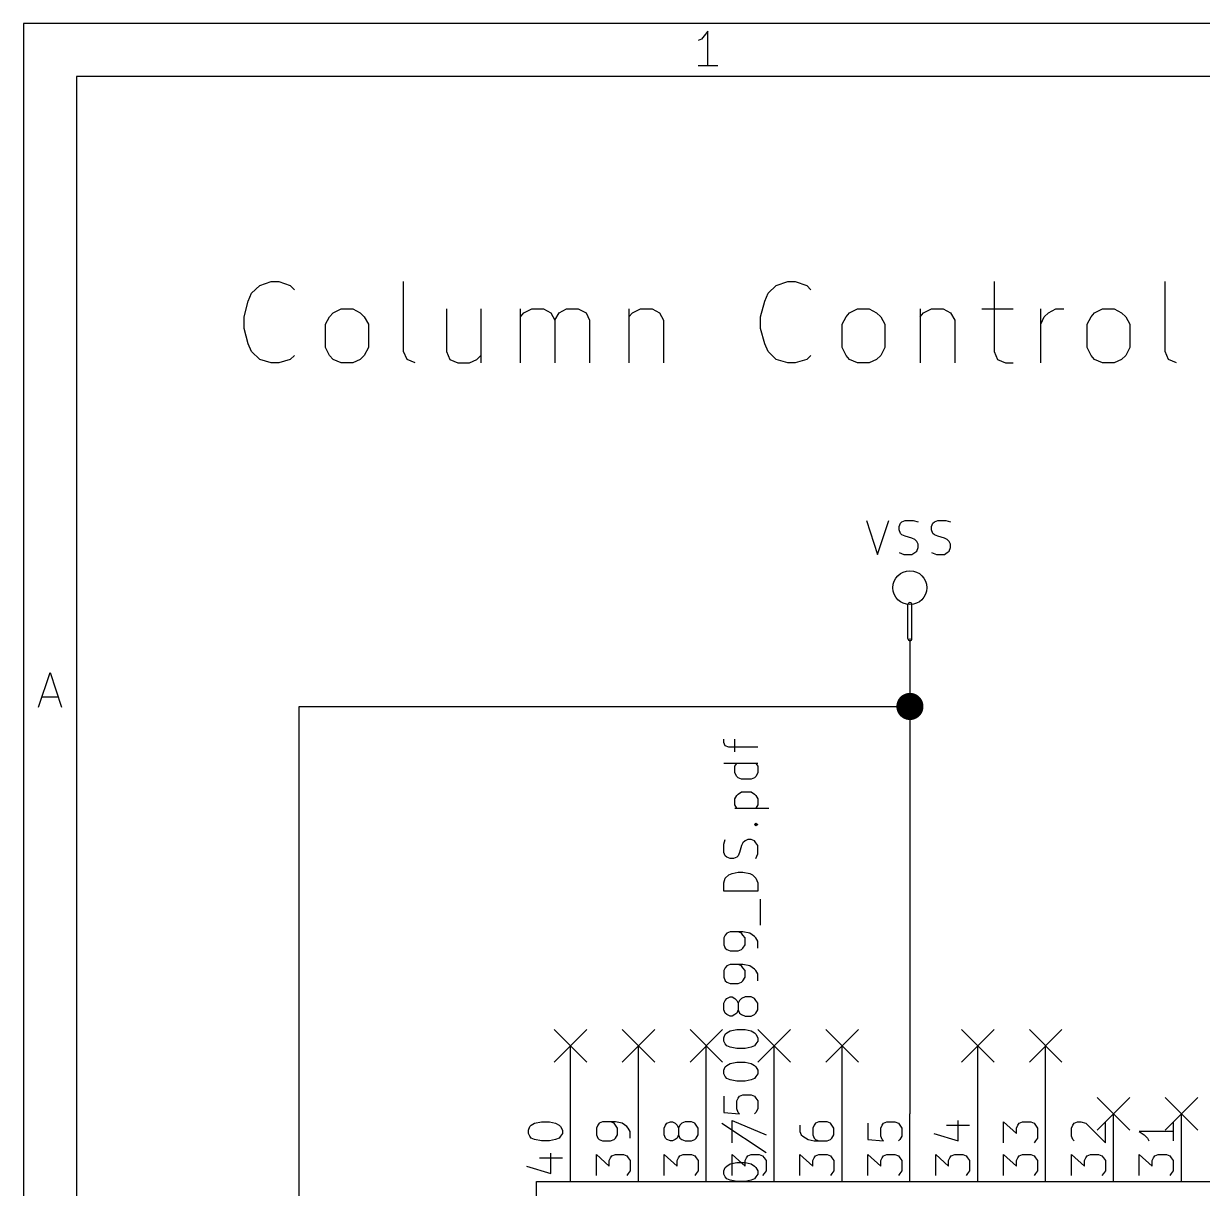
# Model space of a CAD drawing. Extents: x 10 to 287, y -200 to -10.
# Drawn here: x 10.01 to 54.13, y -53.59 to -10.01 of the extents above; entities that cross this region are included whole.
import ezdxf

# ---------------------------------------------------------------- set-up
doc = ezdxf.new("R2010")
doc.units = 0
doc.header["$MEASUREMENT"] = 0

msp = doc.modelspace()

# ---------------------------------------------------------------- linework, layer by layer
at = {"layer": 'Blue 2'}
for p, q in [((29.8704, -47.6504), (31.0896, -48.8696)), ((31.0896, -47.6504), (29.8704, -48.8696)), ((32.4104, -47.6504), (33.6296, -48.8696)), ((33.6296, -47.6504), (32.4104, -48.8696)), ((34.9504, -47.6504), (36.1696, -48.8696)), ((36.1696, -47.6504), (34.9504, -48.8696)), ((37.4904, -47.6504), (38.7096, -48.8696)), ((38.7096, -47.6504), (37.4904, -48.8696)), ((40.0304, -47.6504), (41.2496, -48.8696)), ((41.2496, -47.6504), (40.0304, -48.8696)), ((45.1104, -47.6504), (46.3296, -48.8696)), ((46.3296, -47.6504), (45.1104, -48.8696)), ((47.6504, -47.6504), (48.8696, -48.8696)), ((48.8696, -47.6504), (47.6504, -48.8696)), ((50.1904, -50.1904), (51.4096, -51.4096)), ((51.4096, -50.1904), (50.1904, -51.4096)), ((52.7304, -50.1904), (53.9496, -51.4096)), ((53.9496, -50.1904), (52.7304, -51.4096))]:
    msp.add_line(p, q, dxfattribs=at)
at = {"layer": 'Blue 3'}
for p, q in [((18.542, -20.0914), (18.8468, -19.812)), ((18.8468, -19.812), (19.2786, -19.6596)), ((19.2786, -19.6596), (19.558, -19.6596)), ((19.558, -19.6596), (19.9898, -19.812)), ((19.9898, -19.812), (20.1422, -19.9644)), ((24.2316, -22.2758), (24.2316, -19.6596)), ((37.8714, -20.0914), (38.1762, -19.812)), ((38.1762, -19.812), (38.608, -19.6596)), ((38.608, -19.6596), (38.8874, -19.6596)), ((38.8874, -19.6596), (39.3192, -19.812)), ((39.3192, -19.812), (39.4716, -19.9644)), ((46.3296, -19.6596), (46.3296, -22.2758)), ((52.7304, -22.2758), (52.7304, -19.6596)), ((18.415, -20.3962), (18.542, -20.0914)), ((37.7444, -20.3962), (37.8714, -20.0914)), ((18.2626, -20.9804), (18.415, -20.3962)), ((21.59, -20.828), (21.8948, -20.6756)), ((21.8948, -20.6756), (22.3266, -20.6756)), ((22.3266, -20.6756), (22.606, -20.828)), ((25.8318, -20.6756), (25.8318, -22.2758)), ((27.1272, -20.6756), (27.1272, -22.7076)), ((28.6004, -22.7076), (28.6004, -20.6756)), ((28.7274, -20.828), (29.0322, -20.6756)), ((29.0322, -20.6756), (29.464, -20.6756)), ((29.464, -20.6756), (29.7434, -20.828)), ((30.0482, -20.828), (30.3276, -20.6756)), ((30.3276, -20.6756), (30.7594, -20.6756)), ((30.7594, -20.6756), (31.0642, -20.828)), ((32.6644, -20.6756), (32.6644, -22.7076)), ((32.7914, -20.828), (33.0962, -20.6756)), ((33.0962, -20.6756), (33.528, -20.6756)), ((33.528, -20.6756), (33.8074, -20.828)), ((37.592, -20.9804), (37.7444, -20.3962)), ((40.9194, -20.828), (41.2242, -20.6756)), ((41.2242, -20.6756), (41.656, -20.6756)), ((41.656, -20.6756), (41.9354, -20.828)), ((43.561, -20.6756), (43.561, -22.7076)), ((43.688, -20.828), (43.9928, -20.6756)), ((43.9928, -20.6756), (44.4246, -20.6756)), ((44.4246, -20.6756), (44.704, -20.828)), ((45.8724, -20.6756), (47.0408, -20.6756)), ((48.0822, -22.7076), (48.0822, -20.6756)), ((48.3616, -20.828), (48.641, -20.6756)), ((48.641, -20.6756), (48.9458, -20.6756)), ((50.0888, -20.828), (50.3936, -20.6756)), ((50.3936, -20.6756), (50.8254, -20.6756)), ((50.8254, -20.6756), (51.1048, -20.828)), ((18.2626, -21.4122), (18.2626, -20.9804)), ((21.3106, -21.2598), (21.463, -20.9804)), ((21.463, -20.9804), (21.59, -20.828)), ((22.606, -20.828), (22.7584, -20.9804)), ((22.7584, -20.9804), (22.9108, -21.2598)), ((28.6004, -20.9804), (28.7274, -20.828)), ((29.7434, -20.828), (29.8958, -21.1074)), ((29.8958, -21.1074), (30.0482, -20.828)), ((29.8958, -21.1074), (29.8958, -22.7076)), ((31.0642, -20.828), (31.1912, -21.1074)), ((31.1912, -21.1074), (31.1912, -22.7076)), ((32.6644, -20.9804), (32.7914, -20.828)), ((33.8074, -20.828), (33.9598, -21.1074)), ((33.9598, -21.1074), (33.9598, -22.7076)), ((37.592, -21.4122), (37.592, -20.9804)), ((40.64, -21.2598), (40.7924, -20.9804)), ((40.7924, -20.9804), (40.9194, -20.828)), ((41.9354, -20.828), (42.0878, -20.9804)), ((42.0878, -20.9804), (42.2402, -21.2598)), ((43.561, -20.9804), (43.688, -20.828)), ((44.704, -20.828), (44.8564, -21.1074)), ((44.8564, -21.1074), (44.8564, -22.7076)), ((48.0822, -21.2598), (48.2092, -20.9804)), ((48.2092, -20.9804), (48.3616, -20.828)), ((49.8094, -21.2598), (49.9618, -20.9804)), ((49.9618, -20.9804), (50.0888, -20.828)), ((51.1048, -20.828), (51.2572, -20.9804)), ((51.2572, -20.9804), (51.4096, -21.2598)), ((18.415, -21.9964), (18.2626, -21.4122)), ((21.3106, -22.1234), (21.3106, -21.2598)), ((22.9108, -21.2598), (22.9108, -22.1234)), ((37.7444, -21.9964), (37.592, -21.4122)), ((40.64, -22.1234), (40.64, -21.2598)), ((42.2402, -21.2598), (42.2402, -22.1234)), ((49.8094, -22.1234), (49.8094, -21.2598)), ((51.4096, -21.2598), (51.4096, -22.1234)), ((18.542, -22.2758), (18.415, -21.9964)), ((37.8714, -22.2758), (37.7444, -21.9964)), ((18.8468, -22.5806), (18.542, -22.2758)), ((20.1422, -22.4282), (19.9898, -22.5806)), ((21.463, -22.4282), (21.3106, -22.1234)), ((21.59, -22.5806), (21.463, -22.4282)), ((22.7584, -22.4282), (22.606, -22.5806)), ((22.9108, -22.1234), (22.7584, -22.4282)), ((24.3586, -22.5806), (24.2316, -22.2758)), ((25.8318, -22.2758), (25.9588, -22.5806)), ((26.9748, -22.5806), (27.1272, -22.4282)), ((38.1762, -22.5806), (37.8714, -22.2758)), ((39.4716, -22.4282), (39.3192, -22.5806)), ((40.7924, -22.4282), (40.64, -22.1234)), ((40.9194, -22.5806), (40.7924, -22.4282)), ((42.0878, -22.4282), (41.9354, -22.5806)), ((42.2402, -22.1234), (42.0878, -22.4282)), ((46.3296, -22.2758), (46.4566, -22.5806)), ((49.9618, -22.4282), (49.8094, -22.1234)), ((50.0888, -22.5806), (49.9618, -22.4282)), ((51.2572, -22.4282), (51.1048, -22.5806)), ((51.4096, -22.1234), (51.2572, -22.4282)), ((52.8574, -22.5806), (52.7304, -22.2758)), ((19.2786, -22.7076), (18.8468, -22.5806)), ((19.558, -22.7076), (19.2786, -22.7076)), ((19.9898, -22.5806), (19.558, -22.7076)), ((21.8948, -22.7076), (21.59, -22.5806)), ((22.3266, -22.7076), (21.8948, -22.7076)), ((22.606, -22.5806), (22.3266, -22.7076)), ((24.6634, -22.7076), (24.3586, -22.5806)), ((25.9588, -22.5806), (26.2636, -22.7076)), ((26.2636, -22.7076), (26.6954, -22.7076)), ((26.6954, -22.7076), (26.9748, -22.5806)), ((38.608, -22.7076), (38.1762, -22.5806)), ((38.8874, -22.7076), (38.608, -22.7076)), ((39.3192, -22.5806), (38.8874, -22.7076)), ((41.2242, -22.7076), (40.9194, -22.5806)), ((41.656, -22.7076), (41.2242, -22.7076)), ((41.9354, -22.5806), (41.656, -22.7076)), ((46.4566, -22.5806), (46.7614, -22.7076)), ((46.7614, -22.7076), (47.0408, -22.7076)), ((50.3936, -22.7076), (50.0888, -22.5806)), ((50.8254, -22.7076), (50.3936, -22.7076)), ((51.1048, -22.5806), (50.8254, -22.7076)), ((53.1622, -22.7076), (52.8574, -22.5806))]:
    msp.add_line(p, q, dxfattribs=at)
at = {"layer": 'Cyan 2'}
for p, q in [((41.5544, -28.6004), (41.9608, -29.8704)), ((41.9608, -29.8704), (42.3926, -28.6004)), ((42.8244, -28.702), (42.8752, -28.6512)), ((42.8752, -28.6512), (43.0022, -28.6004)), ((43.0022, -28.6004), (43.307, -28.6004)), ((43.307, -28.6004), (43.4848, -28.6512)), ((44.0436, -28.702), (44.0944, -28.6512)), ((44.0944, -28.6512), (44.2214, -28.6004)), ((44.2214, -28.6004), (44.5262, -28.6004)), ((44.5262, -28.6004), (44.704, -28.6512)), ((42.7736, -28.829), (42.8244, -28.702)), ((42.7736, -28.956), (42.7736, -28.829)), ((42.8244, -29.083), (42.7736, -28.956)), ((42.8752, -29.1338), (42.8244, -29.083)), ((43.9928, -28.829), (44.0436, -28.702)), ((43.9928, -28.956), (43.9928, -28.829)), ((44.0436, -29.083), (43.9928, -28.956)), ((44.0944, -29.1338), (44.0436, -29.083)), ((43.0022, -29.1846), (42.8752, -29.1338)), ((43.2562, -29.2608), (43.0022, -29.1846)), ((43.3578, -29.3116), (43.2562, -29.2608)), ((43.434, -29.3878), (43.3578, -29.3116)), ((43.4848, -29.4894), (43.434, -29.3878)), ((43.4848, -29.6164), (43.4848, -29.4894)), ((44.2214, -29.1846), (44.0944, -29.1338)), ((44.4754, -29.2608), (44.2214, -29.1846)), ((44.577, -29.3116), (44.4754, -29.2608)), ((44.6532, -29.3878), (44.577, -29.3116)), ((44.704, -29.4894), (44.6532, -29.3878)), ((44.704, -29.6164), (44.704, -29.4894)), ((42.7736, -29.7942), (42.9514, -29.8704)), ((42.9514, -29.8704), (43.2562, -29.8704)), ((43.2562, -29.8704), (43.3578, -29.7942)), ((43.3578, -29.7942), (43.434, -29.7434)), ((43.434, -29.7434), (43.4848, -29.6164)), ((43.9928, -29.7942), (44.1706, -29.8704)), ((44.1706, -29.8704), (44.4754, -29.8704)), ((44.4754, -29.8704), (44.577, -29.7942)), ((44.577, -29.7942), (44.6532, -29.7434)), ((44.6532, -29.7434), (44.704, -29.6164))]:
    msp.add_line(p, q, dxfattribs=at)
at = {"layer": 'Green 2'}
for p, q in [((43.18, -33.02), (43.18, -50.8)), ((20.32, -60.96), (20.32, -35.56)), ((20.32, -35.56), (43.18, -35.56)), ((30.48, -50.8), (30.48, -48.26)), ((33.02, -50.8), (33.02, -48.26)), ((35.56, -50.8), (35.56, -48.26)), ((38.1, -50.8), (38.1, -48.26)), ((40.64, -50.8), (40.64, -48.26)), ((45.72, -50.8), (45.72, -48.26)), ((48.26, -50.8), (48.26, -48.26))]:
    msp.add_line(p, q, dxfattribs=at)
at = {"layer": 'Green 2', "const_width": 0.508}
msp.add_lwpolyline([(42.926, -35.56, 1), (43.434, -35.56, 1)], format="xyb", close=True, dxfattribs=at)
at = {"layer": 'L.Yellow'}
for p, q in [((29.21, -76.2), (29.21, -53.34)), ((29.21, -53.34), (80.01, -53.34))]:
    msp.add_line(p, q, dxfattribs=at)
at = {"layer": 'Magenta 2'}
for p, q in [((36.2204, -36.9062), (36.2204, -36.7792)), ((36.2712, -37.0332), (36.2204, -36.9062)), ((36.3982, -37.084), (36.2712, -37.0332)), ((36.6268, -37.2618), (36.6268, -36.7792)), ((37.4904, -37.084), (36.3982, -37.084)), ((37.4904, -37.6936), (36.2204, -37.6936)), ((36.6268, -37.7952), (36.703, -37.6936)), ((36.6268, -38.0492), (36.6268, -37.7952)), ((37.4142, -37.6936), (37.4904, -37.7952)), ((37.4904, -37.7952), (37.4904, -38.0492)), ((36.703, -38.1762), (36.6268, -38.0492)), ((36.7538, -38.227), (36.703, -38.1762)), ((36.8808, -38.2778), (36.7538, -38.227)), ((37.2364, -38.2778), (36.8808, -38.2778)), ((37.3634, -38.227), (37.2364, -38.2778)), ((37.4142, -38.1762), (37.3634, -38.227)), ((37.4904, -38.0492), (37.4142, -38.1762)), ((36.7538, -38.8366), (36.8808, -38.7604)), ((36.8808, -38.7604), (37.2364, -38.7604)), ((37.2364, -38.7604), (37.3634, -38.8366)), ((36.6268, -39.0144), (36.703, -38.8874)), ((36.6268, -39.243), (36.6268, -39.0144)), ((36.703, -39.37), (36.6268, -39.243)), ((36.703, -38.8874), (36.7538, -38.8366)), ((37.3634, -38.8366), (37.4142, -38.8874)), ((37.4142, -38.8874), (37.4904, -39.0144)), ((37.4904, -39.243), (37.4142, -39.37)), ((37.4904, -39.0144), (37.4904, -39.243)), ((36.6268, -39.37), (37.8968, -39.37)), ((37.3634, -39.9796), (37.4142, -39.9288)), ((37.4142, -40.0304), (37.3634, -39.9796)), ((37.3634, -39.9796), (37.4904, -39.9796)), ((37.4142, -39.9288), (37.4904, -39.9796)), ((37.4904, -39.9796), (37.4142, -40.0304)), ((36.2204, -40.7162), (36.2712, -40.5384)), ((37.0078, -40.5892), (36.9316, -40.6654)), ((37.1094, -40.5384), (37.0078, -40.5892)), ((37.2364, -40.5384), (37.1094, -40.5384)), ((37.3634, -40.5892), (37.2364, -40.5384)), ((37.4142, -40.6654), (37.3634, -40.5892)), ((36.2204, -41.021), (36.2204, -40.7162)), ((36.2712, -41.148), (36.2204, -41.021)), ((36.8046, -41.021), (36.7538, -41.148)), ((36.8808, -40.767), (36.8046, -41.021)), ((36.9316, -40.6654), (36.8808, -40.767)), ((37.4904, -40.767), (37.4142, -40.6654)), ((37.4904, -41.0718), (37.4904, -40.767)), ((36.322, -41.1988), (36.2712, -41.148)), ((36.449, -41.2496), (36.322, -41.1988)), ((36.576, -41.2496), (36.449, -41.2496)), ((36.703, -41.1988), (36.576, -41.2496)), ((36.7538, -41.148), (36.703, -41.1988)), ((37.4142, -41.2496), (37.4904, -41.0718)), ((36.2712, -41.9862), (36.3982, -41.8592)), ((36.3982, -41.8592), (36.5252, -41.8084)), ((36.5252, -41.8084), (36.7538, -41.7576)), ((36.7538, -41.7576), (36.9316, -41.7576)), ((36.9316, -41.7576), (37.1856, -41.8084)), ((37.1856, -41.8084), (37.2872, -41.8592)), ((37.2872, -41.8592), (37.4142, -41.9862)), ((36.2204, -42.164), (36.2712, -41.9862)), ((36.2204, -42.4688), (36.2204, -42.164)), ((37.4142, -41.9862), (37.4904, -42.164)), ((37.4904, -42.164), (37.4904, -42.4688)), ((37.4904, -42.4688), (36.2204, -42.4688)), ((37.592, -43.7388), (37.592, -42.7736)), ((36.2712, -44.1198), (36.2204, -44.2214)), ((36.322, -44.0436), (36.2712, -44.1198)), ((36.449, -43.9928), (36.322, -44.0436)), ((36.9316, -43.9928), (36.449, -43.9928)), ((36.8808, -44.0436), (36.7538, -43.9928)), ((36.9316, -44.1198), (36.8808, -44.0436)), ((37.1856, -44.0436), (36.9316, -43.9928)), ((37.0078, -44.2214), (36.9316, -44.1198)), ((37.3634, -44.1706), (37.1856, -44.0436)), ((36.2204, -44.2214), (36.2204, -44.4754)), ((36.2204, -44.4754), (36.2712, -44.6024)), ((36.9316, -44.6024), (37.0078, -44.4754)), ((37.0078, -44.4754), (37.0078, -44.2214)), ((37.4142, -44.2214), (37.3634, -44.1706)), ((37.4904, -44.3484), (37.4142, -44.2214)), ((37.4904, -44.6024), (37.4904, -44.3484)), ((36.2712, -44.6024), (36.322, -44.6532)), ((36.322, -44.6532), (36.449, -44.704)), ((36.449, -44.704), (36.7538, -44.704)), ((36.7538, -44.704), (36.8808, -44.6532)), ((36.8808, -44.6532), (36.9316, -44.6024)), ((36.2712, -45.339), (36.2204, -45.4406)), ((36.2204, -45.4406), (36.2204, -45.6946)), ((36.322, -45.2628), (36.2712, -45.339)), ((36.449, -45.212), (36.322, -45.2628)), ((36.9316, -45.212), (36.449, -45.212)), ((36.8808, -45.2628), (36.7538, -45.212)), ((36.9316, -45.339), (36.8808, -45.2628)), ((37.1856, -45.2628), (36.9316, -45.212)), ((37.0078, -45.4406), (36.9316, -45.339)), ((37.0078, -45.6946), (37.0078, -45.4406)), ((37.3634, -45.3898), (37.1856, -45.2628)), ((37.4142, -45.4406), (37.3634, -45.3898)), ((37.4904, -45.5676), (37.4142, -45.4406)), ((36.2204, -45.6946), (36.2712, -45.8216)), ((36.2712, -45.8216), (36.322, -45.8724)), ((36.322, -45.8724), (36.449, -45.9232)), ((36.7538, -45.9232), (36.8808, -45.8724)), ((36.8808, -45.8724), (36.9316, -45.8216)), ((36.9316, -45.8216), (37.0078, -45.6946)), ((37.4904, -45.8216), (37.4904, -45.5676)), ((36.449, -45.9232), (36.7538, -45.9232)), ((36.2204, -46.6598), (36.2712, -46.5582)), ((36.2204, -46.9138), (36.2204, -46.6598)), ((36.2712, -46.5582), (36.322, -46.482)), ((36.322, -46.482), (36.449, -46.4312)), ((36.449, -46.4312), (36.5252, -46.4312)), ((36.5252, -46.4312), (36.6268, -46.482)), ((36.6268, -46.482), (36.703, -46.5582)), ((36.703, -46.5582), (36.7538, -46.6598)), ((36.8046, -46.5582), (36.7538, -46.6598)), ((36.7538, -46.6598), (36.7538, -46.9138)), ((36.8808, -46.482), (36.8046, -46.5582)), ((37.0078, -46.4312), (36.8808, -46.482)), ((37.2364, -46.4312), (37.0078, -46.4312)), ((37.3634, -46.482), (37.2364, -46.4312)), ((37.4142, -46.5582), (37.3634, -46.482)), ((37.4904, -46.6598), (37.4142, -46.5582)), ((37.4904, -46.9138), (37.4904, -46.6598)), ((36.2712, -47.0408), (36.2204, -46.9138)), ((36.322, -47.0916), (36.2712, -47.0408)), ((36.449, -47.1424), (36.322, -47.0916)), ((36.5252, -47.1424), (36.449, -47.1424)), ((36.6268, -47.0916), (36.5252, -47.1424)), ((36.703, -47.0408), (36.6268, -47.0916)), ((36.7538, -46.9138), (36.703, -47.0408)), ((36.7538, -46.9138), (36.8046, -47.0408)), ((36.8046, -47.0408), (36.8808, -47.0916)), ((36.8808, -47.0916), (37.0078, -47.1424)), ((37.0078, -47.1424), (37.2364, -47.1424)), ((37.2364, -47.1424), (37.3634, -47.0916)), ((37.3634, -47.0916), (37.4142, -47.0408)), ((37.4142, -47.0408), (37.4904, -46.9138)), ((36.2204, -47.9552), (36.2712, -47.8282)), ((36.2204, -48.0822), (36.2204, -47.9552)), ((36.2712, -48.1838), (36.2204, -48.0822)), ((36.2712, -47.8282), (36.322, -47.7774)), ((36.322, -47.7774), (36.449, -47.7012)), ((36.449, -47.7012), (36.703, -47.6504)), ((36.703, -47.6504), (37.0078, -47.6504)), ((37.0078, -47.6504), (37.2364, -47.7012)), ((37.2364, -47.7012), (37.3634, -47.7774)), ((37.3634, -47.7774), (37.4142, -47.8282)), ((37.4142, -47.8282), (37.4904, -47.9552)), ((37.4904, -48.0822), (37.4142, -48.1838)), ((37.4904, -47.9552), (37.4904, -48.0822)), ((36.322, -48.26), (36.2712, -48.1838)), ((36.449, -48.3108), (36.322, -48.26)), ((36.703, -48.3616), (36.449, -48.3108)), ((37.0078, -48.3616), (36.703, -48.3616)), ((37.2364, -48.3108), (37.0078, -48.3616)), ((37.3634, -48.26), (37.2364, -48.3108)), ((37.4142, -48.1838), (37.3634, -48.26)), ((36.322, -48.9966), (36.449, -48.9204)), ((36.449, -48.9204), (36.703, -48.8696)), ((36.703, -48.8696), (37.0078, -48.8696)), ((37.0078, -48.8696), (37.2364, -48.9204)), ((37.2364, -48.9204), (37.3634, -48.9966)), ((36.2204, -49.1744), (36.2712, -49.0474)), ((36.2204, -49.3014), (36.2204, -49.1744)), ((36.2712, -49.403), (36.2204, -49.3014)), ((36.2712, -49.0474), (36.322, -48.9966)), ((36.322, -49.4792), (36.2712, -49.403)), ((37.3634, -48.9966), (37.4142, -49.0474)), ((37.4142, -49.403), (37.3634, -49.4792)), ((37.4142, -49.0474), (37.4904, -49.1744)), ((37.4904, -49.3014), (37.4142, -49.403)), ((37.4904, -49.1744), (37.4904, -49.3014)), ((36.449, -49.53), (36.322, -49.4792)), ((36.703, -49.5808), (36.449, -49.53)), ((37.0078, -49.5808), (36.703, -49.5808)), ((37.2364, -49.53), (37.0078, -49.5808)), ((37.3634, -49.4792), (37.2364, -49.53)), ((36.2204, -50.1396), (36.2204, -50.7492)), ((36.703, -50.3174), (36.7538, -50.2158)), ((36.7538, -50.2158), (36.8046, -50.1396)), ((36.8046, -50.1396), (36.9316, -50.0888)), ((36.9316, -50.0888), (37.2364, -50.0888)), ((37.2364, -50.0888), (37.3634, -50.1396)), ((37.3634, -50.1396), (37.4142, -50.2158)), ((37.4142, -50.2158), (37.4904, -50.3174)), ((36.703, -50.6222), (36.703, -50.3174)), ((36.7538, -50.7492), (36.703, -50.6222)), ((37.4904, -50.6222), (37.4142, -50.7492)), ((37.4904, -50.3174), (37.4904, -50.6222)), ((36.1442, -51.1556), (37.7952, -52.2478)), ((36.2204, -50.7492), (36.8046, -50.8)), ((36.8046, -50.8), (36.7538, -50.7492)), ((37.4142, -50.7492), (37.3634, -50.8)), ((36.2204, -52.9336), (36.2712, -52.8066)), ((36.2204, -53.0606), (36.2204, -52.9336)), ((36.2712, -52.8066), (36.322, -52.7558)), ((36.322, -52.7558), (36.449, -52.6796)), ((36.449, -52.6796), (36.703, -52.6288)), ((36.703, -52.6288), (37.0078, -52.6288)), ((37.0078, -52.6288), (37.2364, -52.6796)), ((37.2364, -52.6796), (37.3634, -52.7558)), ((37.3634, -52.7558), (37.4142, -52.8066)), ((37.4142, -52.8066), (37.4904, -52.9336)), ((37.4904, -52.9336), (37.4904, -53.0606)), ((36.2712, -53.1622), (36.2204, -53.0606)), ((36.322, -53.2384), (36.2712, -53.1622)), ((36.449, -53.2892), (36.322, -53.2384)), ((36.703, -53.34), (36.449, -53.2892)), ((37.0078, -53.34), (36.703, -53.34)), ((37.2364, -53.2892), (37.0078, -53.34)), ((37.3634, -53.2384), (37.2364, -53.2892)), ((37.4142, -53.1622), (37.3634, -53.2384)), ((37.4904, -53.0606), (37.4142, -53.1622))]:
    msp.add_line(p, q, dxfattribs=at)
at = {"layer": 'Red 2'}
for p, q in [((10.0076, -10.0076), (10.0076, -200)), ((286.995, -10.0076), (10.0076, -10.0076)), ((35.4838, -10.4648), (35.3822, -10.5918)), ((35.6108, -10.287), (35.4838, -10.4648)), ((35.6108, -11.5824), (35.6108, -10.287)), ((35.3822, -10.5918), (35.2552, -10.6426)), ((35.9918, -11.5824), (35.2552, -11.5824)), ((11.9888, -11.9888), (11.9888, -198.018)), ((285.013, -11.9888), (11.9888, -11.9888)), ((43.1038, -33.02), (43.1038, -31.75)), ((43.2562, -33.02), (43.2562, -31.75)), ((10.5664, -35.5854), (10.9982, -34.29)), ((10.9982, -34.29), (11.43, -35.5854)), ((10.6934, -35.2044), (11.303, -35.2044)), ((29.0068, -51.2318), (29.1338, -51.1556)), ((29.1338, -51.1556), (29.3878, -51.1048)), ((29.3878, -51.1048), (29.6926, -51.1048)), ((29.6926, -51.1048), (29.9212, -51.1556)), ((29.9212, -51.1556), (30.0482, -51.2318)), ((30.48, -53.34), (30.48, -50.8)), ((31.5468, -51.1556), (31.496, -51.2318)), ((31.6738, -51.1048), (31.5468, -51.1556)), ((32.1564, -51.1048), (31.6738, -51.1048)), ((32.1056, -51.1556), (31.9786, -51.1048)), ((32.1564, -51.2318), (32.1056, -51.1556)), ((32.4104, -51.1556), (32.1564, -51.1048)), ((32.5882, -51.2826), (32.4104, -51.1556)), ((33.02, -53.34), (33.02, -50.8)), ((34.036, -51.2318), (34.0868, -51.1556)), ((34.0868, -51.1556), (34.2138, -51.1048)), ((34.2138, -51.1048), (34.29, -51.1048)), ((34.29, -51.1048), (34.3916, -51.1556)), ((34.3916, -51.1556), (34.4678, -51.2318)), ((34.6456, -51.1556), (34.5694, -51.2318)), ((34.7726, -51.1048), (34.6456, -51.1556)), ((35.0012, -51.1048), (34.7726, -51.1048)), ((35.1282, -51.1556), (35.0012, -51.1048)), ((35.179, -51.2318), (35.1282, -51.1556)), ((35.56, -53.34), (35.56, -50.8)), ((36.5252, -51.8922), (36.5252, -51.054)), ((36.5252, -51.054), (37.7952, -51.5874)), ((38.1, -53.34), (38.1, -50.8)), ((39.6494, -51.1556), (39.5986, -51.2318)), ((39.7764, -51.1048), (39.6494, -51.1556)), ((40.0812, -51.1048), (39.7764, -51.1048)), ((40.2082, -51.1556), (40.0812, -51.1048)), ((40.259, -51.2318), (40.2082, -51.1556)), ((40.64, -53.34), (40.64, -50.8)), ((41.6052, -51.1556), (41.6052, -51.7652)), ((42.1386, -51.2318), (42.1894, -51.1556)), ((42.1894, -51.1556), (42.3164, -51.1048)), ((42.3164, -51.1048), (42.6212, -51.1048)), ((42.6212, -51.1048), (42.7482, -51.1556)), ((42.7482, -51.1556), (42.799, -51.2318)), ((43.18, -53.34), (43.18, -50.8)), ((44.9834, -51.816), (44.9834, -51.054)), ((45.72, -53.34), (45.72, -50.8)), ((46.6852, -51.8922), (46.6852, -51.1048)), ((46.6852, -51.1048), (47.1678, -51.5366)), ((47.2186, -51.2318), (47.2694, -51.1556)), ((47.2694, -51.1556), (47.3964, -51.1048)), ((47.3964, -51.1048), (47.7012, -51.1048)), ((47.7012, -51.1048), (47.8282, -51.1556)), ((47.8282, -51.1556), (47.879, -51.2318)), ((48.26, -53.34), (48.26, -50.8)), ((49.276, -51.2318), (49.3268, -51.1556)), ((49.3268, -51.1556), (49.4538, -51.1048)), ((49.4538, -51.1048), (49.5808, -51.1048)), ((49.5808, -51.1048), (49.7586, -51.1556)), ((49.7586, -51.1556), (50.4952, -51.8922)), ((50.4952, -51.8922), (50.4952, -51.1048)), ((50.8, -53.34), (50.8, -50.8)), ((53.0352, -51.1048), (53.0352, -51.816)), ((53.34, -53.34), (53.34, -50.8)), ((28.9052, -51.4096), (28.956, -51.2826)), ((28.9052, -51.5366), (28.9052, -51.4096)), ((28.956, -51.6382), (28.9052, -51.5366)), ((28.956, -51.2826), (29.0068, -51.2318)), ((30.0482, -51.2318), (30.099, -51.2826)), ((30.099, -51.2826), (30.1752, -51.4096)), ((30.1752, -51.5366), (30.099, -51.6382)), ((30.1752, -51.4096), (30.1752, -51.5366)), ((31.496, -51.2318), (31.4452, -51.3334)), ((31.4452, -51.3334), (31.4452, -51.5874)), ((31.4452, -51.5874), (31.496, -51.7144)), ((32.2326, -51.3334), (32.1564, -51.2318)), ((32.1564, -51.7144), (32.2326, -51.5874)), ((32.2326, -51.5874), (32.2326, -51.3334)), ((32.639, -51.3334), (32.5882, -51.2826)), ((32.7152, -51.4604), (32.639, -51.3334)), ((32.7152, -51.7144), (32.7152, -51.4604)), ((33.9852, -51.3334), (34.036, -51.2318)), ((33.9852, -51.5874), (33.9852, -51.3334)), ((34.036, -51.7144), (33.9852, -51.5874)), ((34.4678, -51.2318), (34.5186, -51.3334)), ((34.5186, -51.5874), (34.4678, -51.7144)), ((34.5694, -51.2318), (34.5186, -51.3334)), ((34.5186, -51.3334), (34.5186, -51.5874)), ((34.5186, -51.5874), (34.5694, -51.7144)), ((35.2552, -51.3334), (35.179, -51.2318)), ((35.179, -51.7144), (35.2552, -51.5874)), ((35.2552, -51.5874), (35.2552, -51.3334)), ((39.0652, -51.2318), (39.0652, -51.4604)), ((39.0652, -51.4604), (39.116, -51.5874)), ((39.116, -51.5874), (39.1668, -51.6382)), ((39.5986, -51.2318), (39.5478, -51.3334)), ((39.5478, -51.3334), (39.5478, -51.5874)), ((39.5478, -51.5874), (39.5986, -51.7144)), ((40.3352, -51.3334), (40.259, -51.2318)), ((40.259, -51.7144), (40.3352, -51.5874)), ((40.3352, -51.5874), (40.3352, -51.3334)), ((42.0878, -51.3334), (42.1386, -51.2318)), ((42.0878, -51.6382), (42.0878, -51.3334)), ((42.799, -51.2318), (42.8752, -51.3334)), ((42.8752, -51.3334), (42.8752, -51.6382)), ((44.069, -51.5366), (44.9834, -51.816)), ((44.5516, -51.2318), (45.4152, -51.2318)), ((47.1678, -51.3334), (47.2186, -51.2318)), ((47.1678, -51.5366), (47.1678, -51.3334)), ((47.879, -51.2318), (47.9552, -51.3334)), ((47.9552, -51.3334), (47.9552, -51.7144)), ((49.2252, -51.3334), (49.276, -51.2318)), ((49.2252, -51.6382), (49.2252, -51.3334)), ((53.0352, -51.4604), (51.7652, -51.4604)), ((51.7652, -51.4604), (51.943, -51.5874)), ((51.943, -51.5874), (52.07, -51.7144)), ((29.0068, -51.7144), (28.956, -51.6382)), ((29.1338, -51.7652), (29.0068, -51.7144)), ((29.3878, -51.816), (29.1338, -51.7652)), ((29.6926, -51.816), (29.3878, -51.816)), ((29.9212, -51.7652), (29.6926, -51.816)), ((30.0482, -51.7144), (29.9212, -51.7652)), ((30.099, -51.6382), (30.0482, -51.7144)), ((31.496, -51.7144), (31.5468, -51.7652)), ((31.5468, -51.7652), (31.6738, -51.816)), ((31.6738, -51.816), (31.9786, -51.816)), ((31.9786, -51.816), (32.1056, -51.7652)), ((32.1056, -51.7652), (32.1564, -51.7144)), ((34.0868, -51.7652), (34.036, -51.7144)), ((34.2138, -51.816), (34.0868, -51.7652)), ((34.29, -51.816), (34.2138, -51.816)), ((34.3916, -51.7652), (34.29, -51.816)), ((34.4678, -51.7144), (34.3916, -51.7652)), ((34.5694, -51.7144), (34.6456, -51.7652)), ((34.6456, -51.7652), (34.7726, -51.816)), ((34.7726, -51.816), (35.0012, -51.816)), ((35.0012, -51.816), (35.1282, -51.7652)), ((35.1282, -51.7652), (35.179, -51.7144)), ((39.1668, -51.6382), (39.37, -51.7652)), ((39.37, -51.7652), (39.5986, -51.816)), ((39.5986, -51.7144), (39.6494, -51.7652)), ((39.5986, -51.816), (40.0812, -51.816)), ((39.6494, -51.7652), (39.7764, -51.816)), ((40.0812, -51.816), (40.2082, -51.7652)), ((40.2082, -51.7652), (40.259, -51.7144)), ((41.6052, -51.7652), (42.1894, -51.816)), ((42.1386, -51.7652), (42.0878, -51.6382)), ((42.1894, -51.816), (42.1386, -51.7652)), ((42.799, -51.7652), (42.7482, -51.816)), ((42.8752, -51.6382), (42.799, -51.7652)), ((47.879, -51.816), (47.8282, -51.8922)), ((47.9552, -51.7144), (47.879, -51.816)), ((49.276, -51.7652), (49.2252, -51.6382)), ((49.3268, -51.816), (49.276, -51.7652)), ((52.07, -51.7144), (52.1208, -51.816)), ((29.3116, -52.451), (30.1752, -52.451)), ((29.7434, -53.0352), (29.7434, -52.2732)), ((31.4452, -53.1114), (31.4452, -52.324)), ((31.4452, -52.324), (31.9278, -52.7558)), ((31.9278, -52.5526), (31.9786, -52.451)), ((31.9786, -52.451), (32.0294, -52.3748)), ((32.0294, -52.3748), (32.1564, -52.324)), ((32.1564, -52.324), (32.4612, -52.324)), ((32.4612, -52.324), (32.5882, -52.3748)), ((32.5882, -52.3748), (32.639, -52.451)), ((32.639, -52.451), (32.7152, -52.5526)), ((33.9852, -53.1114), (33.9852, -52.324)), ((33.9852, -52.324), (34.4678, -52.7558)), ((34.4678, -52.5526), (34.5186, -52.451)), ((34.5186, -52.451), (34.5694, -52.3748)), ((34.5694, -52.3748), (34.6964, -52.324)), ((34.6964, -52.324), (35.0012, -52.324)), ((35.0012, -52.324), (35.1282, -52.3748)), ((35.1282, -52.3748), (35.179, -52.451)), ((35.179, -52.451), (35.2552, -52.5526)), ((36.5252, -53.1114), (36.5252, -52.324)), ((36.5252, -52.324), (37.0078, -52.7558)), ((37.0078, -52.5526), (37.0586, -52.451)), ((37.0586, -52.451), (37.1094, -52.3748)), ((37.1094, -52.3748), (37.2364, -52.324)), ((37.2364, -52.324), (37.5412, -52.324)), ((37.5412, -52.324), (37.6682, -52.3748)), ((37.6682, -52.3748), (37.719, -52.451)), ((37.719, -52.451), (37.7952, -52.5526)), ((39.0652, -53.1114), (39.0652, -52.324)), ((39.0652, -52.324), (39.5478, -52.7558)), ((39.5478, -52.5526), (39.5986, -52.451)), ((39.5986, -52.451), (39.6494, -52.3748)), ((39.6494, -52.3748), (39.7764, -52.324)), ((39.7764, -52.324), (40.0812, -52.324)), ((40.0812, -52.324), (40.2082, -52.3748)), ((40.2082, -52.3748), (40.259, -52.451)), ((40.259, -52.451), (40.3352, -52.5526)), ((41.6052, -53.1114), (41.6052, -52.324)), ((41.6052, -52.324), (42.0878, -52.7558)), ((42.0878, -52.5526), (42.1386, -52.451)), ((42.1386, -52.451), (42.1894, -52.3748)), ((42.1894, -52.3748), (42.3164, -52.324)), ((42.3164, -52.324), (42.6212, -52.324)), ((42.6212, -52.324), (42.7482, -52.3748)), ((42.7482, -52.3748), (42.799, -52.451)), ((42.799, -52.451), (42.8752, -52.5526)), ((44.1452, -53.1114), (44.1452, -52.324)), ((44.1452, -52.324), (44.6278, -52.7558)), ((44.6278, -52.5526), (44.6786, -52.451)), ((44.6786, -52.451), (44.7294, -52.3748)), ((44.7294, -52.3748), (44.8564, -52.324)), ((44.8564, -52.324), (45.1612, -52.324)), ((45.1612, -52.324), (45.2882, -52.3748)), ((45.2882, -52.3748), (45.339, -52.451)), ((45.339, -52.451), (45.4152, -52.5526)), ((46.6852, -53.1114), (46.6852, -52.324)), ((46.6852, -52.324), (47.1678, -52.7558)), ((47.1678, -52.5526), (47.2186, -52.451)), ((47.2186, -52.451), (47.2694, -52.3748)), ((47.2694, -52.3748), (47.3964, -52.324)), ((47.3964, -52.324), (47.7012, -52.324)), ((47.7012, -52.324), (47.8282, -52.3748)), ((47.8282, -52.3748), (47.879, -52.451)), ((47.879, -52.451), (47.9552, -52.5526)), ((49.2252, -53.1114), (49.2252, -52.324)), ((49.2252, -52.324), (49.7078, -52.7558)), ((49.7078, -52.5526), (49.7586, -52.451)), ((49.7586, -52.451), (49.8094, -52.3748)), ((49.8094, -52.3748), (49.9364, -52.324)), ((49.9364, -52.324), (50.2412, -52.324)), ((50.2412, -52.324), (50.3682, -52.3748)), ((50.3682, -52.3748), (50.419, -52.451)), ((50.419, -52.451), (50.4952, -52.5526)), ((51.7652, -53.1114), (51.7652, -52.324)), ((51.7652, -52.324), (52.2478, -52.7558)), ((52.2478, -52.5526), (52.2986, -52.451)), ((52.2986, -52.451), (52.3494, -52.3748)), ((52.3494, -52.3748), (52.4764, -52.324)), ((52.4764, -52.324), (52.7812, -52.324)), ((52.7812, -52.324), (52.9082, -52.3748)), ((52.9082, -52.3748), (52.959, -52.451)), ((52.959, -52.451), (53.0352, -52.5526)), ((28.829, -52.7558), (29.7434, -53.0352)), ((31.9278, -52.7558), (31.9278, -52.5526)), ((32.7152, -52.9336), (32.639, -53.0352)), ((32.7152, -52.5526), (32.7152, -52.9336)), ((34.4678, -52.7558), (34.4678, -52.5526)), ((35.2552, -52.9336), (35.179, -53.0352)), ((35.2552, -52.5526), (35.2552, -52.9336)), ((37.0078, -52.7558), (37.0078, -52.5526)), ((37.7952, -52.9336), (37.719, -53.0352)), ((37.7952, -52.5526), (37.7952, -52.9336)), ((39.5478, -52.7558), (39.5478, -52.5526)), ((40.3352, -52.9336), (40.259, -53.0352)), ((40.3352, -52.5526), (40.3352, -52.9336)), ((42.0878, -52.7558), (42.0878, -52.5526)), ((42.8752, -52.9336), (42.799, -53.0352)), ((42.8752, -52.5526), (42.8752, -52.9336)), ((44.6278, -52.7558), (44.6278, -52.5526)), ((45.4152, -52.9336), (45.339, -53.0352)), ((45.4152, -52.5526), (45.4152, -52.9336)), ((47.1678, -52.7558), (47.1678, -52.5526)), ((47.9552, -52.9336), (47.879, -53.0352)), ((47.9552, -52.5526), (47.9552, -52.9336)), ((49.7078, -52.7558), (49.7078, -52.5526)), ((50.4952, -52.9336), (50.419, -53.0352)), ((50.4952, -52.5526), (50.4952, -52.9336)), ((52.2478, -52.7558), (52.2478, -52.5526)), ((53.0352, -52.9336), (52.959, -53.0352)), ((53.0352, -52.5526), (53.0352, -52.9336)), ((29.21, -76.2), (29.21, -53.34)), ((29.21, -53.34), (80.01, -53.34)), ((32.639, -53.0352), (32.5882, -53.1114)), ((35.179, -53.0352), (35.1282, -53.1114)), ((37.719, -53.0352), (37.6682, -53.1114)), ((40.259, -53.0352), (40.2082, -53.1114)), ((42.799, -53.0352), (42.7482, -53.1114)), ((45.339, -53.0352), (45.2882, -53.1114)), ((47.879, -53.0352), (47.8282, -53.1114)), ((50.419, -53.0352), (50.3682, -53.1114)), ((52.959, -53.0352), (52.9082, -53.1114))]:
    msp.add_line(p, q, dxfattribs=at)
msp.add_circle((43.18, -31.115), 0.635, dxfattribs=at)
for centre, start, end in [((43.18, -31.75), 360, 540), ((43.18, -33.02), 180, 360)]:
    msp.add_arc(centre, 0.0762, start, end, dxfattribs=at)

doc.saveas('drawing.dxf')
